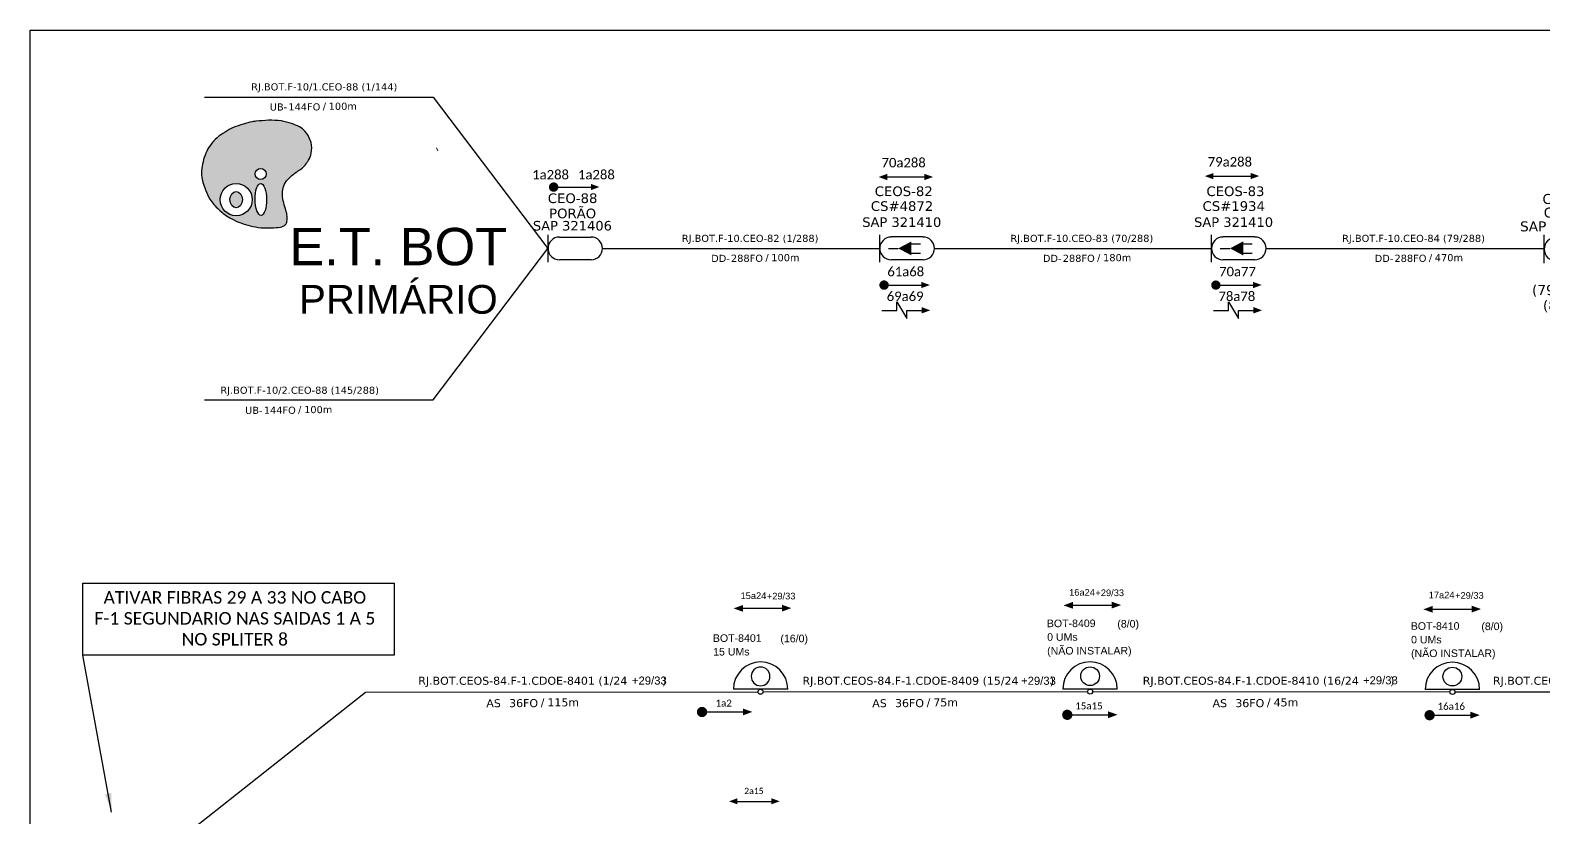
# Paper-space layout 'p(02)' of a CAD drawing. Header units: millimetres. Extents: x -20 to 278, y -8 to 203.
# Drawn here: x -19.9 to 140.3, y 119.9 to 203.3 of the extents above; entities that cross this region are included whole.
import ezdxf
from ezdxf.enums import TextEntityAlignment as Align

# ---------------------------------------------------------------- set-up
doc = ezdxf.new("R2010")
doc.units = ezdxf.units.MM
doc.header["$LTSCALE"] = 0.1
for name, color, linetype, lineweight in [("20.0-LEGENDA DOS CDO'S", 1, 'Continuous', 0), ('20.2-CDO_POSTE', 1, 'Continuous', 5), ('40.1-ETIQUETAS', 1, 'Continuous', 20), ('Quadra', 251, 'Continuous', 0)]:
    doc.layers.add(name, color=color, linetype=linetype, lineweight=lineweight)
for name, color, linetype in [('20.4-CEOS', 1, 'Continuous'), ('20.5-CABO AÉREO', 1, 'Continuous'), ('20.5-CEO', 1, 'Continuous'), ('CAP a instalar', 1, 'Continuous'), ('E.T.', 7, 'Continuous'), ('SETA', 7, 'Continuous'), ('surveys legendas', 7, 'Continuous'), ('UNIFILAR', 7, 'Continuous')]:
    doc.layers.add(name, color=color, linetype=linetype)
doc.styles.add('ARIAL', font='arial.ttf')
doc.styles.add('siredit', font='verdana.ttf')
doc.linetypes.add('FENCELINE1', pattern='A,0.25,-0.1,[133,ltypeshp.shx,S=0.1,R=0,X=-0.1,Y=0],-0.1,1', length=1.45)
doc.dimstyles.new('CL', dxfattribs={"dimtxt": 1, "dimasz": 2, "dimexe": 0.18, "dimexo": 0.0625, "dimgap": 0.09, "dimtad": 0, "dimdec": 0, "dimrnd": 1, "dimzin": 0, "dimdsep": 46, "dimtxsty": 'siredit', "dimblk": 'NONE', "dimcen": 0, "dimse1": 1, "dimse2": 1, "dimsd1": 1, "dimsd2": 1, "dimclrt": 7, "dimadec": 0, "dimazin": 0, "dimtfac": 1, "dimtdec": 0, "dimtofl": 0, "dimtmove": 0, "dimatfit": 3, "dimfxl": 1, "dimtolj": 1, "dimtzin": 0, "dimarcsym": 0})

# ---------------------------------------------------------------- blocks, each defined once
blk = doc.blocks.new('ETIQUETA_RS5F')
at = {"layer": '40.1-ETIQUETAS', "color": 0, "style": 'siredit'}
blk.add_text('/', height=1.5, dxfattribs=at).set_placement((1.55, -1.95), align=Align.MIDDLE_RIGHT)
for tag, p in [('ETIQUETA_R_SECUNDARIA', (1.18, 2.1)), ('ETIQUETA_R_PRIMARIA', (1.18, 4.1)), ('F_ATIVAS/F_MORTAS', (1.11, -4.24))]:
    blk.add_attdef(tag, text='', height=1.5, dxfattribs=at).set_placement(p, align=Align.MIDDLE_CENTER)
for tag, p in [('TIPO_CABO', (-6.62, -2.12)), ('CAP_CABO', (0.37, -2.09))]:
    blk.add_attdef(tag, text='', height=1.5, dxfattribs=at).set_placement(p, align=Align.MIDDLE_RIGHT)
blk.add_attdef('METROS', text='', height=1.5, dxfattribs=at).set_placement((2.11, -1.95), align=Align.MIDDLE_LEFT)
for tag, p in [('FUSÃO_1', (0.82, -8.39)), ('FUSÃO_2', (0.82, -10.6)), ('FUSÃO_3', (0.82, -12.93)), ('FUSÃO_4', (0.82, -15.14)), ('FUSÃO_5', (0.82, -17.16))]:
    blk.add_attdef(tag, text='', height=1.5, dxfattribs=at).set_placement(p, align=Align.CENTER)
blk = doc.blocks.new('OI')
h = blk.add_hatch(color=40)
edge = h.paths.add_edge_path()
edge.add_spline(control_points=[(4.35, -0.67), (3.92, -0.99), (3.26, -1.5), (2.81, -2.59), (2.9, -3.5), (3.06, -4.27), (3.31, -4.85), (3.37, -5.39), (3.4, -5.88), (3.2, -6.4), (2.54, -6.61), (1.65, -6.63), (0.55, -6.67), (-0.56, -6.42), (-1.61, -6.14), (-2.77, -5.61), (-3.92, -4.77), (-4.89, -3.7), (-5.34, -2.65), (-5.6, -1.94), (-5.85, -0.96), (-5.71, 0.47), (-5.1, 2.02), (-4.14, 3.02), (-3.3, 3.61), (-2.37, 4.16), (-1.36, 4.44), (-0.56, 4.7), (0.79, 4.85), (2.24, 4.97), (3.79, 4.57), (4.67, 4.21), (5.44, 3.65), (5.76, 2.99), (6.03, 2.21), (6.01, 1.46), (5.72, 0.64), (5.31, 0.08), (4.88, -0.38), (4.51, -0.55), (4.35, -0.67)], knot_values=[0, 0, 0, 0, 1.60434, 2.417191, 3.427595, 4.282808, 4.776746, 5.304182, 5.888771, 6.258406, 6.858137, 7.79129, 8.986195, 10.124242, 11.187857, 12.242908, 13.953784, 15.414161, 16.515391, 17.349188, 17.675853, 19.552021, 21.515531, 22.568638, 23.63245, 24.621084, 25.782718, 26.745347, 27.142653, 29.870543, 31.004649, 31.921532, 32.709589, 33.801391, 34.042471, 35.192333, 35.971461, 36.628871, 37.254359, 37.836911, 37.836911, 37.836911, 37.836911], degree=3, periodic=0)
h.paths.add_polyline_path([(1.13, -0.87, -1), (-0.04, -0.87, -1)], flags=16)
edge = h.paths.add_edge_path(flags=16)
edge.add_ellipse((0.56, -3.59), major_axis=(-0.02, 1.71), ratio=0.361305, start_angle=0, end_angle=360)
h.paths.add_polyline_path([(-0.36, -3.62, -1), (-3.8, -3.62, -1)], flags=16)
edge = h.paths.add_edge_path(flags=0)
edge.add_ellipse((-2.08, -3.62), major_axis=(0, 0.885), ratio=0.758294, start_angle=0, end_angle=360)
at = {"color": 40}
for centre, radius in [((0.54, -0.87), 0.587), ((-2.08, -3.62), 1.72)]:
    blk.add_circle(centre, radius, dxfattribs=at)
blk.add_ellipse((-2.08, -3.62), major_axis=(0, 0.885), ratio=0.758294, start_param=-3.141592653589792, end_param=3.141592653589792, dxfattribs=at)
blk.add_ellipse((0.56, -3.59), major_axis=(-0.02, 1.71), ratio=0.361305, dxfattribs=at)
at = {"color": 40, "start_tangent": (-0.800898, -0.598801), "end_tangent": (-0.800898, -0.598801)}
blk.add_spline([(4.35, -0.67), (3.2, -1.78), (2.9, -2.54), (2.92, -3.55), (3.12, -4.38), (3.28, -4.85), (3.37, -5.37), (3.35, -5.95), (3.2, -6.29), (2.66, -6.55), (1.73, -6.63), (0.54, -6.62), (-0.58, -6.41), (-1.6, -6.11), (-2.56, -5.67), (-3.95, -4.67), (-4.89, -3.56), (-5.37, -2.56), (-5.64, -1.78), (-5.72, -1.46), (-5.63, 0.42), (-4.84, 2.22), (-4.13, 2.99), (-3.27, 3.62), (-2.4, 4.09), (-1.3, 4.47), (-0.37, 4.72), (0.02, 4.77), (2.75, 4.8), (3.85, 4.53), (4.69, 4.16), (5.31, 3.68), (5.85, 2.73), (5.93, 2.5), (5.94, 1.35), (5.67, 0.62), (5.29, 0.08), (4.84, -0.36), (4.35, -0.67)], degree=3, dxfattribs=at)
blk = doc.blocks.new('SAN')
at = {"layer": 'SETA'}
blk.add_lwpolyline([(-2.58, 0), (6.02, 0)], dxfattribs=at)
for points in [[(-2.1, -0.66), (-3.93, 0), (-2.1, 0.67)], [(5.33, 0.68), (7.16, 0.01), (5.33, -0.65)]]:
    blk.add_solid(points, dxfattribs=at)
blk = doc.blocks.new('CDOE-TEXTO PADRÃO')
at = {"layer": "20.0-LEGENDA DOS CDO'S", "color": 0, "style": 'ARIAL'}
for tag, p in [('CDO_N', (0.49, 7.39)), ('CORDOALHA', (0.5, 4.33)), ('SAP', (0.51, 1.67)), ('SPLITER_1', (0.59, -0.91)), ('SPLITER_2', (0.6, -3.55)), ('(XX-XX_F)S', (0.54, -8.29)), ('(XX-XX_L)S', (0.55, -10.83)), ('UMS', (0.55, -13.15))]:
    blk.add_attdef(tag, p, '', height=1.7, rotation=0.118, dxfattribs=at)
blk.add_attdef('FIBRAS_UTILIZADAS', text='', height=1.7, rotation=0.118, dxfattribs=at).set_placement((19.77, 7.43), align=Align.CENTER)
blk = doc.blocks.new('_None')
blk = doc.blocks.new('CEOS_RP_CT_DRT')
at = {"layer": '20.4-CEOS', "color": 0}
for p, q in [((-4.54, 1.19), (-1.19, 1.19)), ((-1.19, -1.19), (-4.54, -1.19))]:
    blk.add_line(p, q, dxfattribs=at)
for points in [[(-5.73, -1.43), (-5.73, 1.44)], [(-3.79, 0), (-4.59, 0)], [(-2.47, 0.48), (-1.45, 0.48)], [(-2.47, -0.52), (-1.45, -0.52)]]:
    blk.add_lwpolyline(points, dxfattribs=at)
blk.add_lwpolyline([(-3.79, 0, 0, 1.47, 0), (-2.41, 0, 1.47, 1.47, 0)], format="xyseb", dxfattribs=at)
for centre, start, end in [((-4.54, 0), 90, 270), ((-1.19, 0), 270, 90)]:
    blk.add_arc(centre, 1.19, start, end, dxfattribs=at)
at = {"layer": '20.4-CEOS', "color": 7, "style": 'siredit'}
for tag, p in [('Nº_DA_CEOS', (-2.86, 5.6)), ('LOCAL', (-2.86, 4.24)), ('SAP', (-2.86, 2.78)), ('RACIO_SPLITAGEM', (-2.86, -1.88)), ('FIBRAS_SPLITTER', (-2.86, -3.58)), ('FIBRAS_TOP_C', (-2.86, -5.08)), ('RESERVA_FINAIS', (-2.86, -6.39))]:
    blk.add_attdef(tag, text='', height=1.01, dxfattribs=at).set_placement(p, align=Align.TOP_CENTER)

psp = doc.layouts.new('p(02)')

# ---------------------------------------------------------------- linework, layer by layer
at = {"color": 5}
for p, q in [((60.28, 133.49, 0.45), (54.52, 133.49, 0.45)), ((95.15, 133.51, 0.45), (89.4, 133.51, 0.45)), ((133.5, 133.47, 0.45), (127.74, 133.47, 0.45))]:
    psp.add_line(p, q, dxfattribs=at)
at = {"elevation": 0.45}
psp.add_lwpolyline([(277.72, 5.08), (-19.9, 5.08), (-19.9, 203.27), (277.72, 203.27)], close=True, dxfattribs=at)
psp.add_lwpolyline([(277.72, 5.08), (-19.9, 5.08), (-19.9, 203.27), (277.72, 203.27)], close=True, dxfattribs=at)
at = {"color": 7}
for points, const_width, elevation in [([(35.24, 186.66, 1), (35.74, 186.66, 1)], 0.498, 1.15), ([(70.22, 176.28, 1), (70.72, 176.28, 1)], 0.498, 1.15), ([(105.34, 176.28, 1), (105.83, 176.28, 1)], 0.498, 1.15), ([(89.59, 130.78, 1), (90.13, 130.78, 1)], 0.546, 0.45), ([(127.94, 130.74, 1), (128.48, 130.74, 1)], 0.546, 0.45)]:
    psp.add_lwpolyline(points, format="xyb", close=True, dxfattribs=dict(at, const_width=const_width, elevation=elevation))
at = {"color": 7, "elevation": 1.15}
for points in [[(71.81, 173.61), (71.81, 174.5), (72.86, 172.73), (72.86, 173.61)], [(106.92, 173.61), (106.92, 174.5), (107.97, 172.73), (107.97, 173.61)]]:
    psp.add_lwpolyline(points, dxfattribs=at)
at = {"color": 1, "elevation": 0.45}
psp.add_lwpolyline([(-14.35, 144.71), (18.63, 144.71), (18.63, 137.11), (-14.35, 137.11)], close=True, dxfattribs=at)
at = {"const_width": 0.546, "elevation": 0.91}
psp.add_lwpolyline([(50.93, 131.08, 1), (51.47, 131.08, 1)], format="xyb", close=True, dxfattribs=at)
at = {"color": 5}
for centre, radius in [((92.27, 134.87, 0.45), 0.993), ((130.62, 134.83, 0.45), 0.993), ((92.28, 133.24, 0.45), 0.266), ((130.62, 133.2, 0.45), 0.266)]:
    psp.add_circle(centre, radius, dxfattribs=at)
for centre in [(92.27, 133.51, 0.45), (130.62, 133.47, 0.45)]:
    psp.add_arc(centre, 2.88, 0, 180, dxfattribs=at)
for centre, major_axis, start_param, end_param in [((57.4, 133.49, 0.45), (-2.04, 2.04), 3.926991, 7.068583), ((57.4, 134.85, 0.45), (0.702, 0.702), 5.497787, 11.780972), ((57.4, 133.22, 0.45), (-0.188, 0.188), 3.926991, 10.210176)]:
    psp.add_ellipse(centre, major_axis=major_axis, ratio=1, start_param=start_param, end_param=end_param, dxfattribs=at)
at = {"layer": '20.4-CEOS', "color": 7}
for p, q in [((74.59, 181.38, 1.15), (71.21, 181.38, 1.15)), ((109.71, 181.38, 1.15), (106.33, 181.38, 1.15)), ((74.59, 178.97, 1.15), (71.21, 178.97, 1.15)), ((109.71, 178.97, 1.15), (106.33, 178.97, 1.15))]:
    psp.add_line(p, q, dxfattribs=at)
at = {"layer": '20.4-CEOS', "color": 7, "elevation": 1.15}
for points in [[(70.01, 178.72), (70.01, 181.62)], [(105.12, 178.72), (105.12, 181.62)], [(70.94, 180.17), (71.97, 180.17)], [(70.94, 180.17), (71.97, 180.17)], [(73.3, 180.65), (74.33, 180.65)], [(73.3, 180.65), (74.33, 180.65)], [(73.3, 179.65), (74.33, 179.65)], [(73.3, 179.65), (74.33, 179.65)], [(106.06, 180.17), (107.08, 180.17)], [(106.06, 180.17), (107.08, 180.17)], [(108.42, 180.65), (109.44, 180.65)], [(108.42, 180.65), (109.44, 180.65)], [(108.42, 179.65), (109.44, 179.65)], [(108.42, 179.65), (109.44, 179.65)]]:
    psp.add_lwpolyline(points, dxfattribs=at)
for points in [[(71.97, 180.17, 0, 1.49, 0), (73.37, 180.17, 1.49, 1.49, 0)], [(71.97, 180.17, 0, 1.49, 0), (73.37, 180.17, 1.49, 1.49, 0)], [(107.08, 180.17, 0, 1.49, 0), (108.48, 180.17, 1.49, 1.49, 0)], [(107.08, 180.17, 0, 1.49, 0), (108.48, 180.17, 1.49, 1.49, 0)]]:
    psp.add_lwpolyline(points, format="xyseb", dxfattribs=at)
at = {"layer": '20.4-CEOS', "color": 7}
for centre, start, end in [((71.21, 180.17, 1.15), 90, 270), ((74.59, 180.17, 1.15), 270, 90), ((106.33, 180.17, 1.15), 90, 270), ((109.71, 180.17, 1.15), 270, 90)]:
    psp.add_arc(centre, 1.2, start, end, dxfattribs=at)
at = {"layer": '20.5-CABO AÉREO', "color": 7, "ltscale": 50}
for p, q in [((-1.45, 196.19, 1.15), (22.75, 196.19, 1.15)), ((22.75, 196.19, 1.15), (34.89, 180.17, 1.15)), ((22.75, 164.15, 1.15), (34.89, 180.17, 1.15)), ((40.68, 180.17, 1.15), (70.01, 180.17, 1.15)), ((75.8, 180.17, 1.15), (105.12, 180.17, 1.15)), ((110.91, 180.17, 1.15), (140.24, 180.17, 1.15)), ((-1.45, 164.15, 1.15), (22.75, 164.15, 1.15))]:
    psp.add_line(p, q, dxfattribs=at)
at = {"layer": '20.5-CEO', "color": 7}
for p, q in [((36.1, 181.37, 1.15), (39.47, 181.37, 1.15)), ((39.47, 178.97, 1.15), (36.1, 178.97, 1.15))]:
    psp.add_line(p, q, dxfattribs=at)
at = {"layer": '20.5-CEO', "color": 7, "elevation": 1.15}
psp.add_lwpolyline([(34.89, 181.62), (34.89, 178.72)], dxfattribs=at)
at = {"layer": '20.5-CEO', "color": 7}
for centre, start, end in [((36.1, 180.17, 1.15), 90, 270), ((39.47, 180.17, 1.15), 270, 90)]:
    psp.add_arc(centre, 1.2, start, end, dxfattribs=at)
at = {"layer": 'CAP a instalar', "color": 5, "linetype": 'FENCELINE1', "ltscale": 7}
for p, q in [((-9.24, 113.56, 0.45), (15.59, 133.19, 0.45)), ((15.59, 133.19, 0.45), (57.14, 133.22, 0.45)), ((57.67, 133.22, 0.45), (92.01, 133.24, 0.45)), ((92.54, 133.24, 0.45), (130.36, 133.2, 0.45)), ((130.89, 133.2, 0.45), (165.23, 133.22, 0.45))]:
    psp.add_line(p, q, dxfattribs=at)
at = {"layer": 'Quadra', "elevation": 0.24}
psp.add_lwpolyline([(23.1, 190.81), (23.25, 190.51)], dxfattribs=at)
at = {"layer": 'SETA', "color": 7}
for points, elevation in [([(70.8, 187.73), (75.09, 187.73)], 1.15), ([(105.33, 187.82), (109.62, 187.82)], 1.15), ([(35.49, 186.66), (39.77, 186.66)], 1.15), ([(70.47, 176.28), (74.75, 176.28)], 1.15), ([(105.59, 176.28), (109.87, 176.28)], 1.15), ([(70.22, 173.61), (71.81, 173.61)], 1.15), ([(72.86, 173.61), (74.45, 173.61)], 1.15), ([(105.33, 173.61), (106.92, 173.61)], 1.15), ([(107.97, 173.61), (109.57, 173.61)], 1.15), ([(89.86, 130.78), (94.56, 130.78)], 0.45), ([(128.21, 130.74), (132.91, 130.74)], 0.45)]:
    psp.add_lwpolyline(points, dxfattribs=dict(at, elevation=elevation))
at = {"layer": 'SETA', "color": 5, "elevation": 0.45}
for points in [[(55.33, 142.07), (60.03, 142.07)], [(90.25, 142.39), (94.94, 142.39)], [(128.34, 141.97), (133.03, 141.97)]]:
    psp.add_lwpolyline(points, dxfattribs=at)
at = {"layer": 'SETA', "elevation": 0.91}
psp.add_lwpolyline([(51.2, 131.08), (55.9, 131.08)], dxfattribs=at)
at = {"layer": 'SETA', "color": 7}
for points in [[(70.8, 188.06, 1.15), (69.89, 187.73, 1.15), (70.8, 187.39, 1.15)], [(74.74, 188.06, 1.15), (75.66, 187.73, 1.15), (74.74, 187.4, 1.15)], [(105.33, 188.15, 1.15), (104.42, 187.82, 1.15), (105.33, 187.49, 1.15)], [(109.27, 188.16, 1.15), (110.18, 187.83, 1.15), (109.27, 187.5, 1.15)], [(39.43, 187, 1.15), (40.34, 186.67, 1.15), (39.43, 186.34, 1.15)], [(74.41, 176.62, 1.15), (75.32, 176.29, 1.15), (74.41, 175.96, 1.15)], [(109.53, 176.62, 1.15), (110.44, 176.29, 1.15), (109.53, 175.96, 1.15)], [(74.45, 173.95, 1.15), (75.36, 173.61, 1.15), (74.45, 173.28, 1.15)], [(109.57, 173.95, 1.15), (110.48, 173.61, 1.15), (109.57, 173.28, 1.15)], [(94.18, 131.15, 0.45), (95.18, 130.79, 0.45), (94.18, 130.42, 0.45)], [(132.53, 131.11, 0.45), (133.53, 130.75, 0.45), (132.53, 130.38, 0.45)]]:
    psp.add_solid(points, dxfattribs=at)
at = {"layer": 'SETA', "color": 5}
for points in [[(90.46, 142.01, 0.45), (89.46, 142.37, 0.45), (90.46, 142.74, 0.45)], [(94.56, 142.76, 0.45), (95.56, 142.4, 0.45), (94.56, 142.04, 0.45)], [(55.54, 141.69, 0.45), (54.54, 142.05, 0.45), (55.54, 142.41, 0.45)], [(59.65, 142.44, 0.45), (60.65, 142.08, 0.45), (59.65, 141.71, 0.45)], [(128.55, 141.59, 0.45), (127.55, 141.95, 0.45), (128.55, 142.32, 0.45)], [(132.65, 142.34, 0.45), (133.66, 141.98, 0.45), (132.65, 141.61, 0.45)]]:
    psp.add_solid(points, dxfattribs=at)
at = {"layer": 'SETA'}
psp.add_solid([(55.52, 131.45, 0.91), (56.52, 131.09, 0.91), (55.52, 130.72, 0.91)], dxfattribs=at)

# ---------------------------------------------------------------- block references
at = {"layer": '20.2-CDO_POSTE', "color": 5}
ref = psp.add_blockref('CDOE-TEXTO PADRÃO', (91.13, 134.7, 0.45), dxfattribs=dict(at, xscale=0.4704480013847352, yscale=0.4704480013847352, zscale=0.470448))
ref.add_attrib('CDO_N', 'BOT-8409', (87.7, 140.06, 0.45), dxfattribs={"layer": "20.0-LEGENDA DOS CDO'S", "color": 0, "height": 0.8, "rotation": 0.118, "style": 'ARIAL'})
ref.add_attrib('CORDOALHA', '0 UMs', (87.73, 138.62, 0.45), dxfattribs={"layer": "20.0-LEGENDA DOS CDO'S", "color": 0, "height": 0.8, "rotation": 0.118, "style": 'ARIAL'})
ref.add_attrib('SAP', '(NÃO INSTALAR)', (87.73, 137.16, 0.45), dxfattribs={"layer": "20.0-LEGENDA DOS CDO'S", "color": 0, "height": 0.7997, "rotation": 0.118, "style": 'ARIAL'})
ref.add_attrib('FIBRAS_UTILIZADAS', '       (8/0)', dxfattribs={"layer": "20.0-LEGENDA DOS CDO'S", "color": 0, "height": 0.7997, "rotation": 0.118, "style": 'ARIAL'}).set_placement((95.22, 140.02, 0.45), align=Align.CENTER)
ref = psp.add_blockref('CDOE-TEXTO PADRÃO', (129.66, 134.43, 0.45), dxfattribs=dict(at, xscale=0.4704480013847352, yscale=0.4704480013847352, zscale=0.470448))
ref.add_attrib('CDO_N', 'BOT-8410', (126.22, 139.78, 0.45), dxfattribs={"layer": "20.0-LEGENDA DOS CDO'S", "color": 0, "height": 0.8, "rotation": 0.118, "style": 'ARIAL'})
ref.add_attrib('CORDOALHA', '0 UMs', (126.25, 138.34, 0.45), dxfattribs={"layer": "20.0-LEGENDA DOS CDO'S", "color": 0, "height": 0.8, "rotation": 0.118, "style": 'ARIAL'})
ref.add_attrib('SAP', '(NÃO INSTALAR)', (126.25, 136.89, 0.45), dxfattribs={"layer": "20.0-LEGENDA DOS CDO'S", "color": 0, "height": 0.7997, "rotation": 0.118, "style": 'ARIAL'})
ref.add_attrib('FIBRAS_UTILIZADAS', '       (8/0)', dxfattribs={"layer": "20.0-LEGENDA DOS CDO'S", "color": 0, "height": 0.7997, "rotation": 0.118, "style": 'ARIAL'}).set_placement((133.75, 139.75, 0.45), align=Align.CENTER)
ref = psp.add_blockref('CDOE-TEXTO PADRÃO', (55.78, 133.14, 0.45), dxfattribs=dict(at, xscale=0.4704480013847352, yscale=0.4704480013847352, zscale=0.470448))
ref.add_attrib('CDO_N', 'BOT-8401', (52.35, 138.5, 0.45), dxfattribs={"layer": "20.0-LEGENDA DOS CDO'S", "color": 0, "height": 0.8, "rotation": 0.118, "style": 'ARIAL'})
ref.add_attrib('CORDOALHA', '15 UMs', (52.38, 137.06, 0.45), dxfattribs={"layer": "20.0-LEGENDA DOS CDO'S", "color": 0, "height": 0.8, "rotation": 0.118, "style": 'ARIAL'})
ref.add_attrib('FIBRAS_UTILIZADAS', '       (16/0)', dxfattribs={"layer": "20.0-LEGENDA DOS CDO'S", "color": 0, "height": 0.7997, "rotation": 0.118, "style": 'ARIAL'}).set_placement((59.87, 138.46, 0.45), align=Align.CENTER)
at = {"layer": '20.4-CEOS', "color": 5}
ref = psp.add_blockref('CEOS_RP_CT_DRT', (146.33, 180.09, 0.45), dxfattribs=dict(at, xscale=1.046246245861054, yscale=1.046246245861054, zscale=1.046246243328))
ref.add_attrib('Nº_DA_CEOS', 'CEOS-84', dxfattribs={"color": 5, "height": 1.056, "style": 'siredit'}).set_placement((143.33, 185.93, 0.45), align=Align.TOP_CENTER)
ref.add_attrib('LOCAL', 'CS 2017', dxfattribs={"color": 5, "height": 1.056, "style": 'siredit'}).set_placement((143.33, 184.49, 0.45), align=Align.TOP_CENTER)
ref.add_attrib('SAP', 'SAP 321410', dxfattribs={"color": 5, "height": 1.056, "style": 'siredit'}).set_placement((142.17, 183.03, 0.45), align=Align.TOP_CENTER)
ref.add_attrib('RACIO_SPLITAGEM', '1:64', dxfattribs={"color": 5, "height": 1.056, "style": 'siredit'}).set_placement((143.33, 177.82, 0.45), align=Align.TOP_CENTER)
ref.add_attrib('FIBRAS_SPLITTER', '(79-86     )S', dxfattribs={"color": 5, "height": 1.0564, "style": 'siredit'}).set_placement((143.33, 176.29, 0.45), align=Align.TOP_CENTER)
ref.add_attrib('RESERVA_FINAIS', '(87-87)R', dxfattribs={"color": 5, "height": 1.056, "style": 'siredit'}).set_placement((143.38, 174.66, 0.45), align=Align.TOP_CENTER)
at = {"layer": '40.1-ETIQUETAS', "color": 7}
ref = psp.add_blockref('ETIQUETA_RS5F', (10.62, 196.21, 1.15), dxfattribs=dict(at, xscale=0.5033600000000001, yscale=0.5033600000000001, zscale=0.5033600000000001))
ref.add_attrib('ETIQUETA_R_SECUNDARIA', 'RJ.BOT.F-10/1.CEO-88 (1/144)', dxfattribs={"color": 0, "height": 0.755, "style": 'siredit'}).set_placement((11.21, 197.27, 1.15), align=Align.MIDDLE_CENTER)
ref.add_attrib('TIPO_CABO', 'UB-', dxfattribs={"color": 0, "height": 0.755, "style": 'siredit'}).set_placement((7.29, 195.14, 1.15), align=Align.MIDDLE_RIGHT)
ref.add_attrib('CAP_CABO', '144FO', dxfattribs={"color": 0, "height": 0.755, "style": 'siredit'}).set_placement((10.8, 195.15, 1.15), align=Align.MIDDLE_RIGHT)
ref.add_attrib('METROS', '100m', dxfattribs={"color": 0, "height": 0.755, "style": 'siredit'}).set_placement((11.68, 195.22, 1.15), align=Align.MIDDLE_LEFT)
ref = psp.add_blockref('ETIQUETA_RS5F', (8.01, 164.09, 1.15), dxfattribs=dict(at, xscale=0.5033600000000001, yscale=0.5033600000000001, zscale=0.5033600000000001))
ref.add_attrib('ETIQUETA_R_SECUNDARIA', 'RJ.BOT.F-10/2.CEO-88 (145/288)', dxfattribs={"color": 0, "height": 0.755, "style": 'siredit'}).set_placement((8.61, 165.15, 1.15), align=Align.MIDDLE_CENTER)
ref.add_attrib('TIPO_CABO', 'UB-', dxfattribs={"color": 0, "height": 0.755, "style": 'siredit'}).set_placement((4.68, 163.02, 1.15), align=Align.MIDDLE_RIGHT)
ref.add_attrib('CAP_CABO', '144FO', dxfattribs={"color": 0, "height": 0.755, "style": 'siredit'}).set_placement((8.2, 163.03, 1.15), align=Align.MIDDLE_RIGHT)
ref.add_attrib('METROS', '100m', dxfattribs={"color": 0, "height": 0.755, "style": 'siredit'}).set_placement((9.08, 163.1, 1.15), align=Align.MIDDLE_LEFT)
at = {"layer": '40.1-ETIQUETAS', "color": 5}
ref = psp.add_blockref('ETIQUETA_RS5F', (33.64, 133.2, 0.45), dxfattribs=dict(at, xscale=0.564537592739449, yscale=0.5645375927398891, zscale=0.5645375927399996))
ref.add_attrib('ETIQUETA_R_SECUNDARIA', 'RJ.BOT.CEOS-84.F-1.CDOE-8401 (1/24          )', dxfattribs={"color": 0, "height": 0.8468, "style": 'siredit'}).set_placement((34.3, 134.39, 0.45), align=Align.MIDDLE_CENTER)
ref.add_attrib('TIPO_CABO', 'AS', dxfattribs={"color": 7, "height": 0.847, "style": 'siredit'}).set_placement((29.9, 132.01, 0.45), align=Align.MIDDLE_RIGHT)
ref.add_attrib('CAP_CABO', '36FO', dxfattribs={"color": 7, "height": 0.847, "style": 'siredit'}).set_placement((33.84, 132.02, 0.45), align=Align.MIDDLE_RIGHT)
ref.add_attrib('METROS', '115m', dxfattribs={"color": 7, "height": 0.847, "style": 'siredit'}).set_placement((34.83, 132.1, 0.45), align=Align.MIDDLE_LEFT)
ref = psp.add_blockref('ETIQUETA_RS5F', (74.49, 133.2, 0.45), dxfattribs=dict(at, xscale=0.564537592739449, yscale=0.5645375927398891, zscale=0.5645375927399996))
ref.add_attrib('ETIQUETA_R_SECUNDARIA', 'RJ.BOT.CEOS-84.F-1.CDOE-8409 (15/24         )', dxfattribs={"color": 0, "height": 0.8468, "style": 'siredit'}).set_placement((75.15, 134.39, 0.45), align=Align.MIDDLE_CENTER)
ref.add_attrib('TIPO_CABO', 'AS', dxfattribs={"color": 7, "height": 0.847, "style": 'siredit'}).set_placement((70.75, 132.01, 0.45), align=Align.MIDDLE_RIGHT)
ref.add_attrib('CAP_CABO', '36FO', dxfattribs={"color": 7, "height": 0.847, "style": 'siredit'}).set_placement((74.69, 132.02, 0.45), align=Align.MIDDLE_RIGHT)
ref.add_attrib('METROS', '75m', dxfattribs={"color": 7, "height": 0.847, "style": 'siredit'}).set_placement((75.68, 132.1, 0.45), align=Align.MIDDLE_LEFT)
ref = psp.add_blockref('ETIQUETA_RS5F', (110.5, 133.2, 0.45), dxfattribs=dict(at, xscale=0.564537592739449, yscale=0.5645375927398891, zscale=0.5645375927399996))
ref.add_attrib('ETIQUETA_R_SECUNDARIA', 'RJ.BOT.CEOS-84.F-1.CDOE-8410 (16/24         )', dxfattribs={"color": 0, "height": 0.8468, "style": 'siredit'}).set_placement((111.17, 134.39, 0.45), align=Align.MIDDLE_CENTER)
ref.add_attrib('TIPO_CABO', 'AS', dxfattribs={"color": 7, "height": 0.847, "style": 'siredit'}).set_placement((106.77, 132.01, 0.45), align=Align.MIDDLE_RIGHT)
ref.add_attrib('CAP_CABO', '36FO', dxfattribs={"color": 7, "height": 0.847, "style": 'siredit'}).set_placement((110.71, 132.02, 0.45), align=Align.MIDDLE_RIGHT)
ref.add_attrib('METROS', '45m', dxfattribs={"color": 7, "height": 0.847, "style": 'siredit'}).set_placement((111.7, 132.1, 0.45), align=Align.MIDDLE_LEFT)
ref = psp.add_blockref('ETIQUETA_RS5F', (147.56, 133.2, 0.45), dxfattribs=dict(at, xscale=0.564537592739449, yscale=0.5645375927398891, zscale=0.5645375927399996))
ref.add_attrib('ETIQUETA_R_SECUNDARIA', 'RJ.BOT.CEOS-84.F-1.CDOE-8411 (17/24         )', dxfattribs={"color": 0, "height": 0.8468, "style": 'siredit'}).set_placement((148.23, 134.39, 0.45), align=Align.MIDDLE_CENTER)
ref.add_attrib('TIPO_CABO', 'AS', dxfattribs={"color": 7, "height": 0.847, "style": 'siredit'}).set_placement((143.83, 132.01, 0.45), align=Align.MIDDLE_RIGHT)
ref.add_attrib('CAP_CABO', '36FO', dxfattribs={"color": 7, "height": 0.847, "style": 'siredit'}).set_placement((147.77, 132.02, 0.45), align=Align.MIDDLE_RIGHT)
ref.add_attrib('METROS', '50m', dxfattribs={"color": 7, "height": 0.847, "style": 'siredit'}).set_placement((148.76, 132.1, 0.45), align=Align.MIDDLE_LEFT)
at = {"layer": 'E.T.', "color": 7, "xscale": 0.989247833094605, "yscale": 0.9892478252412242, "zscale": 0.9892478245690908}
psp.add_blockref('OI', (3.95, 188.91, 1.15), dxfattribs=at)
at = {"layer": 'UNIFILAR', "color": 7, "lineweight": -3, "xscale": 0.4840000000000001, "yscale": 0.4840000000000001, "zscale": 0.4840000000000001}
psp.add_blockref('SAN', (55.96, 121.62, 0.45), dxfattribs=at)

# ---------------------------------------------------------------- texts
at = {"color": 0, "style": 'ARIAL'}
psp.add_text('PRIMÁRIO', height=3.044, dxfattribs=at).set_placement((8.55, 173.25, 1.15))
at = {"color": 7, "attachment_point": 5}
for s, insert, char_height, width in [('{\\fCalibri|b0|i0|c0|p34;\\C7;70a288}', (72.54, 189.24, 1.15), 0.9967, 12.637), ('{\\fCalibri|b0|i0|c0|p34;\\C7;79a288}', (107.07, 189.33, 1.15), 0.9967, 12.637), ('{\\fCalibri|b0|i0|c0|p34;\\C7;1a288}', (35.17, 187.97, 1.15), 0.9967, 12.637), ('{\\fCalibri|b0|i0|c0|p34;\\C7;1a288}', (40.02, 187.97, 1.15), 0.9967, 12.637), ('{\\fCalibri|b0|i0|c0|p34;\\C7;61a68}', (72.76, 177.71, 1.15), 0.9967, 12.637), ('{\\fCalibri|b0|i0|c0|p34;\\C7;70a77}', (107.88, 177.71, 1.15), 0.9967, 12.637), ('{\\fCalibri|b0|i0|c0|p34;\\C7;69a69}', (72.7, 175.09, 1.15), 0.9967, 12.637), ('{\\fCalibri|b0|i0|c0|p34;\\C7;78a78}', (107.81, 175.09, 1.15), 0.9967, 12.637), ('\\C7;\\fCalibri|b0|i0|c0|p34;15a15', (92.15, 131.72, 0.45), 0.7425, 13.8455), ('\\C7;\\fCalibri|b0|i0|c0|p34;16a16', (130.5, 131.68, 0.45), 0.7425, 13.8455), ('\\pxt12;\\C7;\\fCalibri|b0|i0|c0|p34;2a15', (56.69, 122.72, 0.45), 0.6582, 12.2737)]:
    psp.add_mtext(s, dxfattribs=dict(at, insert=insert, char_height=char_height, width=width))
at = {"attachment_point": 5}
for s, insert, char_height, width in [('\\C1;\\fCalibri|b0|i0|c0|p34;ATIVAR FIBRAS 29 A 33 NO CABO F-1 SEGUNDARIO NAS SAIDAS 1 A 5 NO SPLITER 8', (1.75, 140.99, 0.45), 1.32769, 30.2565), ('\\C7;\\fCalibri|b0|i0|c0|p34;1a2', (53.49, 132.02, 0.91), 0.7425, 13.8455)]:
    psp.add_mtext(s, dxfattribs=dict(at, insert=insert, char_height=char_height, width=width))
at = {"layer": '20.4-CEOS', "color": 7, "style": 'siredit'}
for s, height, p in [('CEO-88', 1.021, (37.5, 185.48, 1.15)), ('CEOS-82', 1.021, (72.55, 186.22, 1.15)), ('CEOS-83', 1.021, (107.66, 186.22, 1.15)), ('PORÃO', 1.021, (37.5, 183.87, 1.15)), ('CS#4872', 1.021, (72.37, 184.65, 1.15)), ('CS#1934', 1.021, (107.48, 184.65, 1.15)), ('SAP 321406', 1.007, (37.48, 182.57, 1.15)), ('SAP 321410', 1.007, (72.34, 182.95, 1.15)), ('SAP 321410', 1.007, (107.46, 182.95, 1.15))]:
    psp.add_text(s, height=height, dxfattribs=at).set_placement(p, align=Align.MIDDLE_CENTER)
at = {"layer": '40.1-ETIQUETAS', "color": 7, "style": 'siredit'}
for s, p in [('RJ.BOT.F-10.CEO-82 (1/288)', (56.29, 181.23, 1.15)), ('RJ.BOT.F-10.CEO-83 (70/288)', (91.4, 181.23, 1.15)), ('RJ.BOT.F-10.CEO-84 (79/288)', (126.51, 181.23, 1.15))]:
    psp.add_text(s, height=0.755, dxfattribs=at).set_placement(p, align=Align.MIDDLE_CENTER)
for s, p in [('DD-', (54.14, 179.11, 1.15)), ('288FO', (57.65, 179.12, 1.15)), ('/', (58.25, 179.19, 1.15)), ('DD-', (89.25, 179.11, 1.15)), ('288FO', (92.77, 179.12, 1.15)), ('/', (93.36, 179.19, 1.15)), ('DD-', (124.37, 179.11, 1.15)), ('288FO', (127.88, 179.12, 1.15)), ('/', (128.48, 179.19, 1.15))]:
    psp.add_text(s, height=0.755, dxfattribs=at).set_placement(p, align=Align.MIDDLE_RIGHT)
for s, p in [('100m', (58.53, 179.19, 1.15)), ('180m', (93.65, 179.19, 1.15)), ('470m', (128.76, 179.19, 1.15))]:
    psp.add_text(s, height=0.755, dxfattribs=at).set_placement(p, align=Align.MIDDLE_LEFT)
at = {"layer": 'E.T.', "color": 7, "style": 'ARIAL'}
psp.add_text('E.T. BOT', height=3.957, dxfattribs=at).set_placement((19.05, 178.38, 1.15), align=Align.CENTER)
at = {"layer": 'surveys legendas', "color": 5, "style": 'ARIAL'}
for s, p in [('15a24', (55.28, 143.04, 0.45)), ('16a24', (90.06, 143.39, 0.45)), ('17a24', (128.12, 143.11, 0.45))]:
    psp.add_text(s, height=0.702, dxfattribs=at).set_placement(p)
at = {"layer": 'surveys legendas', "color": 1, "style": 'ARIAL'}
for height, p in [(0.702, (58.06, 143, 0.45)), (0.702, (92.84, 143.35, 0.45)), (0.702, (130.91, 143.07, 0.45)), (0.854, (43.78, 133.98, 0.45)), (0.854, (84.97, 133.96, 0.45)), (0.854, (121.16, 134.01, 0.45))]:
    psp.add_text('+29/33', height=height, dxfattribs=at).set_placement(p)

# ---------------------------------------------------------------- leaders
at = {"color": 1}
psp.add_leader([(-11.29, 120.47, 0.45), (-14.35, 137.11, 0.45)], dimstyle='CL', override={"dimgap": 0.09, "dimtad": 0}, dxfattribs=at)

doc.saveas('drawing.dxf')
